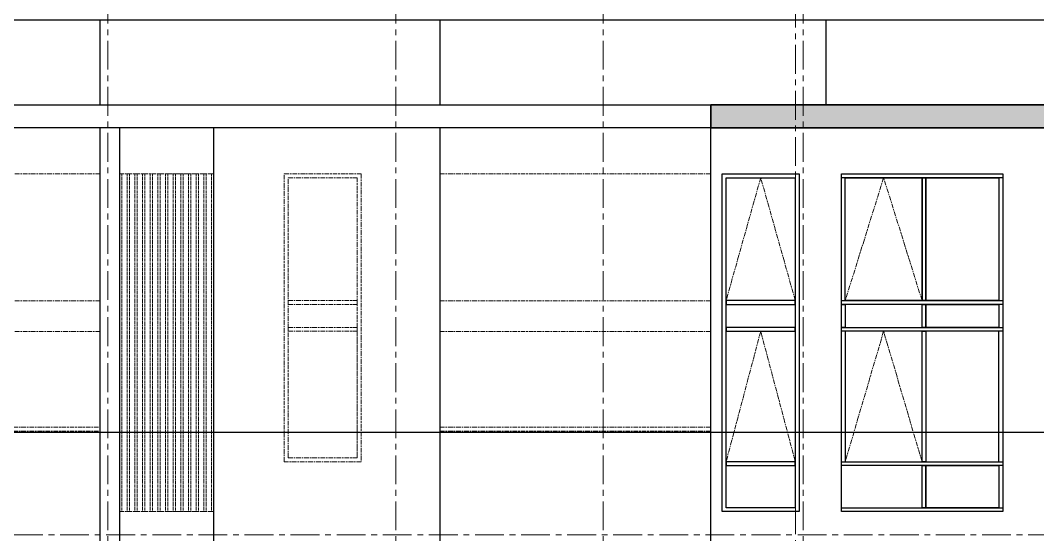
# Model space of a CAD drawing. Header units: millimetres. Extents: x -100356 to 314685, y 446 to 1273965.
# Drawn here: x 196066 to 209308, y 251686 to 258386 of the extents above; entities that cross this region are included whole.
import ezdxf
from ezdxf.xclip import XClip

# ---------------------------------------------------------------- set-up
doc = ezdxf.new("R2010")
doc.units = ezdxf.units.MM
doc.header["$XCLIPFRAME"] = 2
for name, pattern in [('20180221 BF$0$Core - tb$0$HIDDEN2', [0.1875, 0.125, -0.0625]), ('section$0$CENTER', [2, 1.25, -0.25, 0.25, -0.25]), ('section$0$Kume - Grid Line', [10.5, 6, -1.25, 2, -1.25])]:
    doc.linetypes.add(name, pattern=pattern)
for name, color, linetype, lineweight in [('@LOUVER', 35, 'Continuous', 13), ('section$0$A-_ANOT----_D', 7, 'Continuous', 5), ('section$0$A-_FLORLEVL_E', 7, 'Continuous', 5), ('section$0$NKC_TRUC', 8, 'section$0$CENTER', 13)]:
    doc.layers.add(name, color=color, linetype=linetype, lineweight=lineweight)
doc.layers.add('NAM', color=3, linetype='Continuous')
doc.layers.add('STR', color=7, linetype='Continuous')

# ---------------------------------------------------------------- blocks, each defined once
blk = doc.blocks.new('section$0$grid section')
at = {"layer": 'section$0$NKC_TRUC', "ltscale": 300}
for p, q in [((-141943.8707620346, 92400.00000000006), (-5.820766091346741e-11, 92400.00000000006)), ((-141943.8707620346, 87100.00000000006), (0, 87100.00000000006))]:
    blk.add_line(p, q, dxfattribs=at)
blk = doc.blocks.new('wd02-elevation 1')
at = {"layer": 'NAM', "elevation": 6.939877027451652e-05}
for points in [[(197491.0678084776, 177019.1938008737), (201891.0678084776, 177019.1938008737), (201891.0678084776, 179119.1938008737), (197491.0678084776, 179119.1938008737)], [(197491.0678084776, 177019.1938008737), (197541.0678084776, 177019.1938008737), (197541.0678084776, 179119.1938008737), (197491.0678084776, 179119.1938008737)], [(197541.0678084776, 178119.1938008737), (198091.0678084776, 178119.1938008737), (198091.0678084776, 179069.1938008737), (197541.0678084776, 179069.1938008737)], [(198091.0678084776, 177019.1938008737), (198141.0678084776, 177019.1938008737), (198141.0678084776, 179119.1938008737), (198091.0678084776, 179119.1938008737)], [(198141.0678084776, 179069.1938008737), (199841.0678084776, 179069.1938008737), (199841.0678084776, 178119.1938008737), (198141.0678084776, 178119.1938008737)], [(199841.0678084776, 177019.1938008737), (199891.0678084776, 177019.1938008737), (199891.0678084776, 179119.1938008737), (199841.0678084776, 179119.1938008737)], [(200191.0678084776, 179069.1938008737), (199891.0678084776, 179069.1938008737), (199891.0678084776, 178119.1938008737), (200191.0678084776, 178119.1938008737)], [(200191.0678084776, 177019.1938008737), (200241.0678084776, 177019.1938008737), (200241.0678084776, 179119.1938008737), (200191.0678084776, 179119.1938008737)], [(200241.0678084776, 178119.1938008737), (201840.7046766552, 178119.1938008737), (201840.7046766552, 179069.1938008737), (200241.0678084776, 179069.1938008737)], [(201840.7046766552, 177019.1938008737), (201890.7046766552, 177019.1938008737), (201890.7046766552, 179119.1938008737), (201840.7046766552, 179119.1938008737)], [(198091.0678084776, 178119.1938008737), (197541.0678084776, 178119.1938008737), (197541.0678084776, 178069.1938008737), (198091.0678084776, 178069.1938008737)], [(199841.0678084776, 178119.1938008737), (198141.0678084776, 178119.1938008737), (198141.0678084776, 178069.1938008737), (199841.0678084776, 178069.1938008737)], [(200191.0678084776, 178119.1938008737), (199891.0678084776, 178119.1938008737), (199891.0678084776, 178069.1938008737), (200191.0678084776, 178069.1938008737)], [(201841.0678084776, 178119.1938008737), (200241.0678084776, 178119.1938008737), (200241.0678084776, 178069.1938008737), (201841.0678084776, 178069.1938008737)], [(199841.0678084776, 177069.1938008737), (198141.0678084776, 177069.1938008737), (198141.0678084776, 178069.1938008737), (199841.0678084776, 178069.1938008737)], [(201840.7046766552, 178069.1938008737), (200241.0678084776, 178069.1938008737), (200241.0678084776, 177069.1938008737), (201840.7046766552, 177069.1938008737)], [(200191.0678084776, 177069.1938008737), (199891.0678084776, 177069.1938008737), (199891.0678084776, 177019.1938008737), (200191.0678084776, 177019.1938008737)]]:
    blk.add_lwpolyline(points, close=True, dxfattribs=at)
at = {"layer": 'section$0$A-_ANOT----_D', "color": 8, "linetype": 'section$0$Kume - Grid Line', "ltscale": 10, "elevation": 6.939877027451652e-05}
for points in [[(198141.0678084776, 178069.1938008737), (199841.0678084776, 177569.1938008737), (198141.0678084776, 177069.1938008737)], [(200241.0678084776, 178069.1938008737), (201840.7046766552, 177569.1938008737), (200241.0678084776, 177069.1938008737)]]:
    blk.add_lwpolyline(points, dxfattribs=at)
blk = doc.blocks.new('LOUVER HIGH')
at = {"layer": '@LOUVER', "linetype": '20180221 BF$0$Core - tb$0$HIDDEN2', "ltscale": 100}
blk.add_lwpolyline([(0, 0), (30, 0), (30, 4399.636868177564), (0, 4399.636868177564)], close=True, dxfattribs=at)
blk = doc.blocks.new('*U459')
at = {"layer": '@LOUVER', "ltscale": 0.5}
blk.add_blockref('LOUVER HIGH', (-15, -2199.818434088782), dxfattribs=at)
blk = doc.blocks.new('*U460')
at = {"layer": '@LOUVER', "color": 0, "linetype": 'ByBlock', "lineweight": -2}
for p in [(0, 0), (100, 0), (200, 0), (300, 0), (400, 0), (500, 0), (600, 0), (700, 0), (800, 0), (900, 0), (1000, 0), (1100, 0), (1200, 0)]:
    blk.add_blockref('*U459', p, dxfattribs=at)
blk = doc.blocks.new('skyvilla elevation 2')
at = {"layer": 'NAM'}
for points, elevation in [([(-11375.01083068893, -5300), (-11375.01083068899, 0)], -2.053122292980473e-06), ([(-10151.07160774665, -5300), (-10151.07160774671, 0)], -1.043736847375728e-06), ([(-14325.00911545148, -5.820766091346741e-11), (-14325.00911545142, -5300)], -6.756359396024483e-05)]:
    blk.add_lwpolyline(points, dxfattribs=dict(at, elevation=elevation))
blk.add_lwpolyline([(-9900.409678930766, 0), (-9900.409678930708, -5300)], dxfattribs=at)
for points in [[(-18999.40816703317, -4699.999999999942), (-18999.40816703317, -300), (-17999.40816703322, -300), (-17999.40816703317, -4699.999999999942)], [(-18949.40816703317, -4649.999999999942), (-18949.40816703317, -350), (-18049.40816703322, -350), (-18049.40816703317, -4649.999999999942)], [(-18949.40816703322, -2650), (-18949.40816703317, -350), (-18049.40816703322, -350), (-18049.40816703322, -2650)]]:
    blk.add_lwpolyline(points, close=True, dxfattribs=at)
for points, elevation in [([(-18049.40816703322, -950), (-18049.40816703322, -900), (-18949.40816703317, -900), (-18949.40816703317, -950)], 2.522972190374917e-07), ([(-18049.40816703322, -2700), (-18049.40816703322, -2650), (-18949.40816703322, -2650), (-18949.40816703322, -2700)], 2.522972190374917e-07), ([(-18049.40816703322, -3050), (-18049.40816703322, -3000), (-18949.40816703322, -3000), (-18949.40816703322, -3050)], 2.522972190375323e-07)]:
    blk.add_lwpolyline(points, close=True, dxfattribs=dict(at, elevation=elevation))
at = {"layer": 'section$0$A-_ANOT----_D', "color": 8, "linetype": 'section$0$Kume - Grid Line', "ltscale": 10}
for points, elevation in [([(-10151.07160774671, -300), (-11381.07160774671, -300)], -1.043736847375728e-06), ([(-18949.40816703317, -950), (-18499.40816703322, -2650), (-18049.40816703322, -950)], 2.522972190374917e-07), ([(-14325.00911545148, -1350), (-17849.94861333945, -1350)], -6.756359396024483e-05), ([(-14325.00911545148, -1400), (-17849.94861333945, -1400)], -6.756359396024483e-05), ([(-7824.402007065422, -1350), (-9900.409678930766, -1350)], 5.391421937420133e-07), ([(-7824.402007065422, -1350), (-9900.409678930766, -1350)], -6.702445176650282e-05), ([(-7824.402007065422, -1400), (-9900.409678930766, -1400)], 5.391421937420133e-07), ([(-7824.402007065422, -1400), (-9900.409678930766, -1400)], -6.702445176650282e-05), ([(-9900.409678930766, -2647.367535882629), (-7824.402007065422, -2647.367535882629)], 5.391421937420133e-07), ([(-18949.40816703322, -3050), (-18499.40816703317, -4649.999999999942), (-18049.40816703322, -3050)], 2.522972190375323e-07), ([(-9900.409678930766, -3047.367535882629), (-7824.402007065539, -3047.367535882629)], 5.391421937420133e-07), ([(-10151.07160774665, -4699.999999999942), (-11375.01083068893, -4699.999999999942)], -1.043736847375728e-06), ([(-9900.409678930708, -4699.999999999942), (-6774.876834749361, -4699.636868177622)], 5.391421937420133e-07)]:
    blk.add_lwpolyline(points, dxfattribs=dict(at, elevation=elevation))
for points in [[(-13297.70564313547, -4699.999999999942), (-13297.70564313547, -950), (-12297.70564313553, -950), (-12297.70564313547, -4699.999999999942)], [(-13247.70564313547, -4649.999999999942), (-13247.70564313547, -1000), (-12347.70564313553, -1000), (-12347.70564313547, -4649.999999999942)], [(-13247.70564313553, -2650), (-13247.70564313547, -1000), (-12347.70564313553, -1000), (-12347.70564313553, -2650)]]:
    blk.add_lwpolyline(points, close=True, dxfattribs=at)
for points in [[(-17849.94861333945, -2647.367535882629), (-14325.00911545148, -2647.367535882629)], [(-17849.94861333957, -3047.367535882629), (-14325.0091154516, -3047.367535882629)], [(-17849.94861333939, -4699.999999999942), (-14325.00911545142, -4699.999999999942)]]:
    blk.add_lwpolyline(points, dxfattribs=at)
for points, elevation in [([(-12347.70564313553, -2700), (-12347.70564313553, -2650), (-13247.70564313553, -2650), (-13247.70564313553, -2700)], 2.522973089290326e-07), ([(-12347.70564313553, -3050), (-12347.70564313553, -3000), (-13247.70564313553, -3000), (-13247.70564313553, -3050)], 2.522973089290733e-07)]:
    blk.add_lwpolyline(points, close=True, dxfattribs=dict(at, elevation=elevation))
at = {"layer": 'STR', "elevation": -1.04373681160016e-06}
blk.add_lwpolyline([(-17849.94861333945, 0), (-17849.94861333939, -5299.999999999884)], dxfattribs=at)
at = {"layer": '@LOUVER', "rotation": 180}
blk.add_blockref('*U460', (-10166.07160774671, -2499.818434088782, -1.043736847375728e-06), dxfattribs=at)
at = {"layer": 'NAM', "xscale": -1, "rotation": 90}
blk.add_blockref('wd02-elevation 1', (157469.7168682145, 197191.0678084776, -6.96510675834456e-05), dxfattribs=at)
blk = doc.blocks.new('elevation 2')
at = {"layer": 'NAM'}
h = blk.add_hatch(color=252, dxfattribs=at)
h.dxf.hatch_style = 1
h.paths.add_polyline_path([(264864.6499901054, 675685.5137074484), (264864.6499901054, 675385.5137074484), (233214.721154432, 675385.5137074481), (233214.721154432, 675685.5137074481)])
for points, elevation in [([(233214.5849338349, 675685.5137074483), (233214.5849338349, 675386.483604598), (264864.6499901055, 675386.4836045982), (264864.6499901055, 675685.5137074484)], -6.598071495490154e-05), ([(264864.6499901055, 675685.5137074485), (264864.6499901055, 675385.5137074485), (233214.721154432, 675385.5137074481), (233214.721154432, 675685.5137074481)], 1.582879005342607e-06), ([(264864.6499901055, 675685.5137074485), (282714.598603445, 675685.5137074485), (282714.598603445, 675386.483604598), (264864.6499901055, 675386.483604598)], 1.582879005342607e-06)]:
    blk.add_lwpolyline(points, close=True, dxfattribs=dict(at, elevation=elevation))
for points, elevation in [([(234714.5849338349, 675386.483604598), (234714.5849338349, 674285.5137074485), (281214.598603445, 674285.5137074491), (281214.598603445, 675386.483604598)], -6.598071495490154e-05), ([(263364.6499901055, 675386.483604598), (263364.6499901055, 674285.5137074488)], 1.582879005342607e-06), ([(268389.5894879935, 675386.483604598), (268389.5894879935, 674285.513707449)], -6.598071495490152e-05), ([(272814.1889245142, 675386.483604598), (272814.1889245142, 674285.513707449)], 1.582879005342607e-06)]:
    blk.add_lwpolyline(points, dxfattribs=dict(at, elevation=elevation))
at = {"layer": 'section$0$NKC_TRUC', "ltscale": 300}
for p, q in [((263664.5240889503, 661353.1287414185, 6.706806565628018e-05), (263664.5240889502, 772473.7602410108, 6.706806565628018e-05)), ((266264.5240889503, 661353.1287414185, 6.706806565628018e-05), (266264.5240889502, 772473.7602410108, 6.706806565628018e-05)), ((268964.5240889503, 661353.1287414185, 6.706806565628018e-05), (268964.5240889502, 772473.7602410108, 6.706806565628018e-05)), ((272714.5240889503, 661353.1287414185, 6.706806565628018e-05), (272714.5240889502, 772473.7602410108, 6.706806565628018e-05)), ((263764.5240889503, 659005.803298431, 6.706806565628018e-05), (263764.5240889502, 770126.4347980233, 6.706806565628018e-05))]:
    blk.add_line(p, q, dxfattribs=at)
at = {"layer": 'NAM'}
ref = blk.add_blockref('skyvilla elevation 2', (282714.5986034443, 686285.5137074483, 6.914647296558746e-05), dxfattribs=at)
XClip(ref).set_block_clipping_path([(2250.589181460615, -6634.4860418165335), (-51766.798589343, -6634.4860418165335), (-51766.798589343, 0), (-17849.94861333951, 0), (-17849.94861333951, -1400), (2425.3255650672945, -1400)])
blk.add_blockref('skyvilla elevation 2', (282714.5986034443, 680985.5137074483, 1.582879005343311e-06), dxfattribs=at)
at = {"layer": 'section$0$A-_FLORLEVL_E'}
ref = blk.add_blockref('section$0$grid section', (168667.902586061, 768085.5137074483, 1.582879005342607e-06), dxfattribs=dict(at, rotation=179.9999999999999))
XClip(ref).set_block_clipping_path([(-119666.1420795996, -2828.011258746905), (13434.162033715023, 108709.48435904487)])

msp = doc.modelspace()

# ---------------------------------------------------------------- block references
at = {"layer": 'NAM', "rotation": 180}
msp.add_blockref('elevation 2', (469918.6954856532, 932671.5028082561, -1.582879005342607e-06), dxfattribs=at)

doc.saveas('drawing.dxf')
